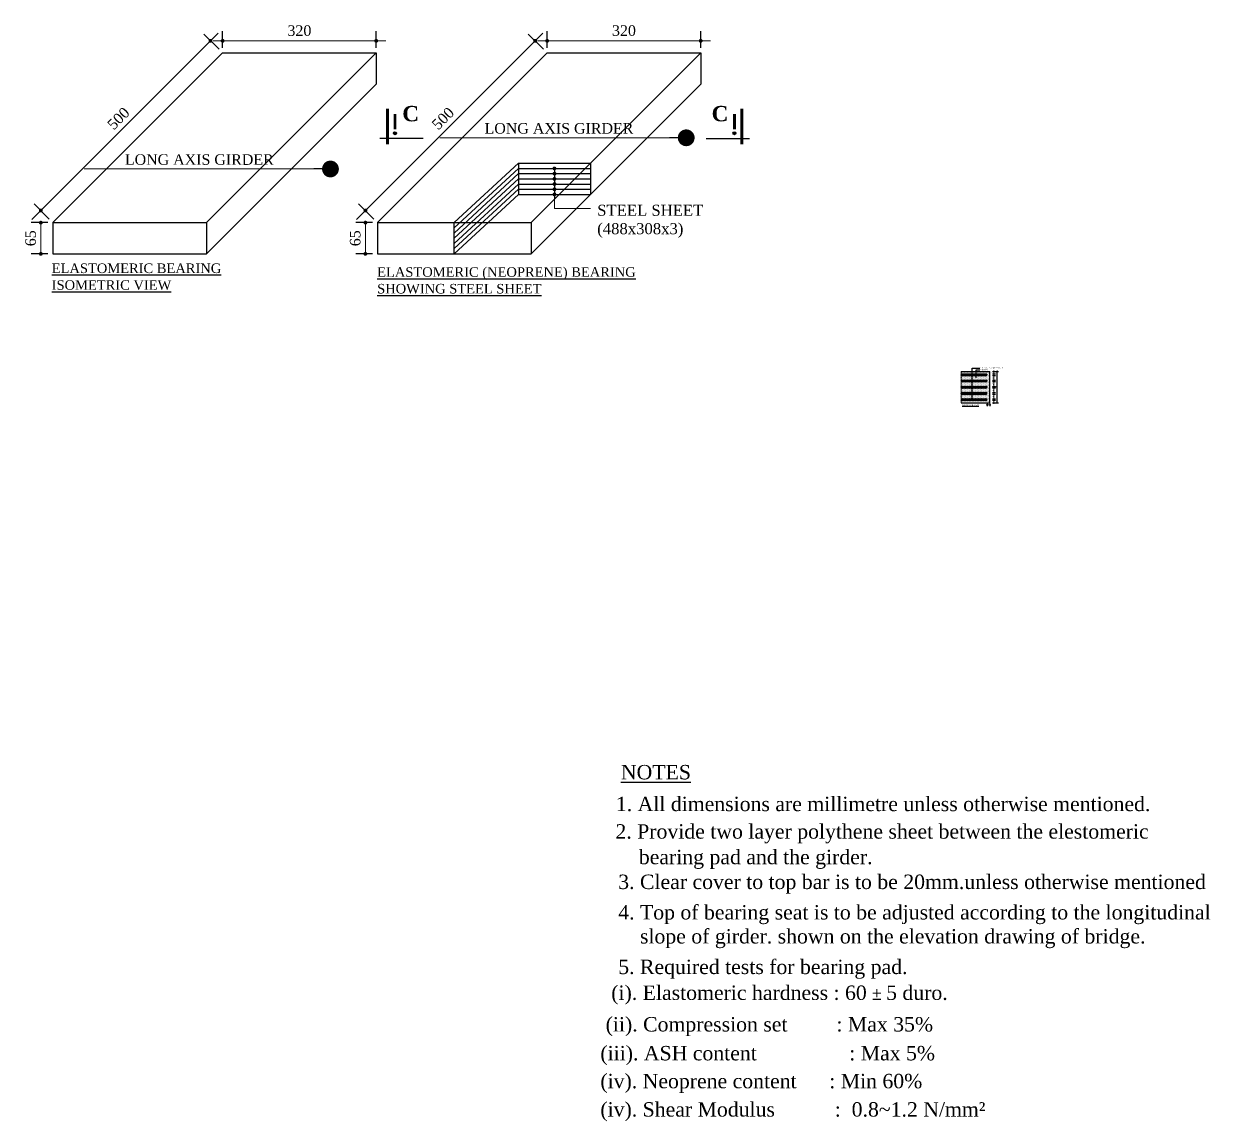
# Model space of a CAD drawing. Header units: millimetres. Extents: x -29779 to 80452, y -13100 to 39577.
# Drawn here: x -643 to 1830, y 12807 to 15093 of the extents above; entities that cross this region are included whole.
import ezdxf

# ---------------------------------------------------------------- set-up
doc = ezdxf.new("R2010")
doc.units = ezdxf.units.MM
doc.header["$LTSCALE"] = 3
for name, color, linetype in [('Bearing  peat', 11, 'Continuous'), ('dim', 4, 'Continuous'), ('Girder Line', 11, 'Continuous'), ('Hatching', 35, 'Continuous'), ('Pile', 11, 'Continuous'), ('Text', 7, 'Continuous')]:
    doc.layers.add(name, color=color, linetype=linetype)
doc.layers.add('Dimision', color=4, linetype='Continuous', lineweight=13)
doc.styles.get("Standard").update_dxf_attribs({"font": 'times.ttf'})
doc.dimstyles.new('Copy of ISO-90', dxfattribs={"dimtxt": 90, "dimasz": 0.7, "dimexe": 1, "dimexo": 60, "dimgap": 75, "dimtad": 1, "dimdec": 0, "dimlfac": -1, "dimzin": 1, "dimdsep": 46, "dimtxsty": 'Standard', "dimblk": 'DIM', "dimcen": 60, "dimclrd": 256, "dimclre": 256, "dimclrt": 256, "dimadec": 0, "dimazin": 0, "dimtfac": 1, "dimtdec": 0, "dimtix": 1, "dimtofl": 0, "dimtmove": 0, "dimatfit": 3, "dimldrblk": 'DOT', "dimfxl": 60, "dimfxlon": 1, "dimtolj": 1, "dimlwd": -1, "dimarcsym": 0})
doc.dimstyles.new('ISO-25', dxfattribs={"dimtxt": 15, "dimasz": 15, "dimexe": 20, "dimexo": 10.625, "dimgap": 15, "dimtad": 1, "dimdec": 1, "dimdsep": 46, "dimtxsty": 'Standard', "dimblk": 'DOT', "dimcen": 2.5, "dimclrd": 256, "dimclre": 256, "dimclrt": 256, "dimadec": 0, "dimazin": 0, "dimtfac": 1, "dimtdec": 1, "dimtix": 1, "dimtmove": 0, "dimatfit": 3, "dimldrblk": 'DOT', "dimfxl": 1, "dimlwd": -1, "dimarcsym": 0})

# ---------------------------------------------------------------- blocks, each defined once
blk = doc.blocks.new('_Dot')
at = {"color": 0, "linetype": 'ByBlock', "lineweight": -2}
blk.add_line((-0.5, 0), (-1, 0), dxfattribs=at)
at = {"color": 0, "linetype": 'ByBlock', "const_width": 0.5}
blk.add_lwpolyline([(-0.25, 0, 1), (0.25, 0, 1)], format="xyb", close=True, dxfattribs=at)
blk = doc.blocks.new('*D70')
at = {"layer": 'Defpoints', "color": 0, "linetype": 'Continuous', "transparency": 16777216}
for p in [(-581.9, 14678.7), (-607.1, 14613.7), (-581.9, 14613.7)]:
    blk.add_point(p, dxfattribs=at)
at = {"layer": 'Dimision', "linetype": 'Continuous', "lineweight": -2, "transparency": 16777216}
for p, q in [((-592.5, 14678.7), (-627.1, 14678.7)), ((-592.5, 14613.7), (-627.1, 14613.7))]:
    blk.add_line(p, q, dxfattribs=at)
at = {"layer": 'Dimision', "linetype": 'Continuous', "transparency": 16777216}
blk.add_line((-607.1, 14670.7), (-607.1, 14621.7), dxfattribs=at)
at = {"layer": 'Dimision', "linetype": 'Continuous', "transparency": 16777216, "xscale": 8, "yscale": 8, "zscale": 8}
for p, rotation in [((-607.1, 14678.7), 90), ((-607.1, 14613.7), 270)]:
    blk.add_blockref('_Dot', p, dxfattribs=dict(at, rotation=rotation))
at = {"layer": 'Dimision', "linetype": 'Continuous', "lineweight": 0, "transparency": 16777216, "insert": (-628.3, 14646.2), "char_height": 22, "attachment_point": 5, "rotation": 90}
blk.add_mtext('65', dxfattribs=at)
blk = doc.blocks.new('*D71')
at = {"layer": 'Defpoints', "color": 0, "linetype": 'Continuous', "transparency": 16777216}
for p in [(-228.3, 15032.3), (-607.1, 14703.9), (-581.9, 14678.7)]:
    blk.add_point(p, dxfattribs=at)
at = {"layer": 'Dimision', "linetype": 'Continuous', "lineweight": -2, "transparency": 16777216}
for p, q in [((-235.8, 15039.8), (-267.7, 15071.6)), ((-589.4, 14686.2), (-621.2, 14718.1))]:
    blk.add_line(p, q, dxfattribs=at)
at = {"layer": 'Dimision', "linetype": 'Continuous', "transparency": 16777216}
blk.add_line((-259.2, 15051.8), (-601.4, 14709.6), dxfattribs=at)
at = {"layer": 'Dimision', "linetype": 'Continuous', "transparency": 16777216, "xscale": 8, "yscale": 8, "zscale": 8}
for p, rotation in [((-253.5, 15057.5), 45.00000000000025), ((-607.1, 14703.9), 225.0000000000002)]:
    blk.add_blockref('_Dot', p, dxfattribs=dict(at, rotation=rotation))
at = {"layer": 'Dimision', "linetype": 'Continuous', "lineweight": 0, "transparency": 16777216, "insert": (-445.3, 14895.7), "char_height": 22, "attachment_point": 5, "rotation": 45}
blk.add_mtext('500', dxfattribs=at)
blk = doc.blocks.new('*D72')
at = {"layer": 'Defpoints', "color": 0, "linetype": 'Continuous', "transparency": 16777216}
for p in [(91.7, 15057.5), (-228.3, 15032.3), (91.7, 15032.3)]:
    blk.add_point(p, dxfattribs=at)
at = {"layer": 'Dimision', "linetype": 'Continuous', "lineweight": -2, "transparency": 16777216}
for p, q in [((-228.3, 15042.9), (-228.3, 15077.5)), ((91.7, 15042.9), (91.7, 15077.5))]:
    blk.add_line(p, q, dxfattribs=at)
at = {"layer": 'Dimision', "linetype": 'Continuous', "transparency": 16777216}
blk.add_line((-220.3, 15057.5), (83.7, 15057.5), dxfattribs=at)
at = {"layer": 'Dimision', "linetype": 'Continuous', "transparency": 16777216, "xscale": 8, "yscale": 8, "zscale": 8, "rotation": 180}
blk.add_blockref('_Dot', (-228.3, 15057.5), dxfattribs=at)
at = {"layer": 'Dimision', "linetype": 'Continuous', "transparency": 16777216, "xscale": 8, "yscale": 8, "zscale": 8}
blk.add_blockref('_Dot', (91.7, 15057.5), dxfattribs=at)
at = {"layer": 'Dimision', "linetype": 'Continuous', "lineweight": 0, "transparency": 16777216, "insert": (-68.3, 15078.7), "char_height": 22, "attachment_point": 5}
blk.add_mtext('320', dxfattribs=at)
blk = doc.blocks.new('*D73')
at = {"layer": 'Defpoints', "color": 0, "linetype": 'Continuous', "transparency": 16777216}
for p in [(94.4, 14678.7), (69.2, 14613.7), (94.4, 14613.7)]:
    blk.add_point(p, dxfattribs=at)
at = {"layer": 'Dimision', "linetype": 'Continuous', "lineweight": -2, "transparency": 16777216}
for p, q in [((83.7, 14678.7), (49.2, 14678.7)), ((83.7, 14613.7), (49.2, 14613.7))]:
    blk.add_line(p, q, dxfattribs=at)
at = {"layer": 'Dimision', "linetype": 'Continuous', "transparency": 16777216}
blk.add_line((69.2, 14670.7), (69.2, 14621.7), dxfattribs=at)
at = {"layer": 'Dimision', "linetype": 'Continuous', "transparency": 16777216, "xscale": 8, "yscale": 8, "zscale": 8}
for p, rotation in [((69.2, 14678.7), 90), ((69.2, 14613.7), 270)]:
    blk.add_blockref('_Dot', p, dxfattribs=dict(at, rotation=rotation))
at = {"layer": 'Dimision', "linetype": 'Continuous', "lineweight": 0, "transparency": 16777216, "insert": (48, 14646.2), "char_height": 22, "attachment_point": 5, "rotation": 90}
blk.add_mtext('65', dxfattribs=at)
blk = doc.blocks.new('*D74')
at = {"layer": 'Defpoints', "color": 0, "linetype": 'Continuous', "transparency": 16777216}
for p in [(447.9, 15032.3), (69.2, 14703.9), (94.4, 14678.7)]:
    blk.add_point(p, dxfattribs=at)
at = {"layer": 'Dimision', "linetype": 'Continuous', "lineweight": -2, "transparency": 16777216}
for p, q in [((440.4, 15039.8), (408.6, 15071.6)), ((86.9, 14686.2), (55, 14718.1))]:
    blk.add_line(p, q, dxfattribs=at)
at = {"layer": 'Dimision', "linetype": 'Continuous', "transparency": 16777216}
blk.add_line((417.1, 15051.8), (74.8, 14709.6), dxfattribs=at)
at = {"layer": 'Dimision', "linetype": 'Continuous', "transparency": 16777216, "xscale": 8, "yscale": 8, "zscale": 8}
for p, rotation in [((422.7, 15057.5), 45.00000000000025), ((69.2, 14703.9), 225.0000000000002)]:
    blk.add_blockref('_Dot', p, dxfattribs=dict(at, rotation=rotation))
at = {"layer": 'Dimision', "linetype": 'Continuous', "lineweight": 0, "transparency": 16777216, "insert": (230.9, 14895.7), "char_height": 22, "attachment_point": 5, "rotation": 45}
blk.add_mtext('500', dxfattribs=at)
blk = doc.blocks.new('*D75')
at = {"layer": 'Defpoints', "color": 0, "linetype": 'Continuous', "transparency": 16777216}
for p in [(767.9, 15057.5), (447.9, 15032.3), (767.9, 15032.3)]:
    blk.add_point(p, dxfattribs=at)
at = {"layer": 'Dimision', "linetype": 'Continuous', "lineweight": -2, "transparency": 16777216}
for p, q in [((447.9, 15042.9), (447.9, 15077.5)), ((767.9, 15042.9), (767.9, 15077.5))]:
    blk.add_line(p, q, dxfattribs=at)
at = {"layer": 'Dimision', "linetype": 'Continuous', "transparency": 16777216}
blk.add_line((455.9, 15057.5), (759.9, 15057.5), dxfattribs=at)
at = {"layer": 'Dimision', "linetype": 'Continuous', "transparency": 16777216, "xscale": 8, "yscale": 8, "zscale": 8, "rotation": 180}
blk.add_blockref('_Dot', (447.9, 15057.5), dxfattribs=at)
at = {"layer": 'Dimision', "linetype": 'Continuous', "transparency": 16777216, "xscale": 8, "yscale": 8, "zscale": 8}
blk.add_blockref('_Dot', (767.9, 15057.5), dxfattribs=at)
at = {"layer": 'Dimision', "linetype": 'Continuous', "lineweight": 0, "transparency": 16777216, "insert": (607.9, 15078.7), "char_height": 22, "attachment_point": 5}
blk.add_mtext('320', dxfattribs=at)
blk = doc.blocks.new('DIM')
at = {"layer": 'dim'}
for p, q in [((0, -101.4), (0, 101.4)), ((-101.4, 0), (101.4, 0))]:
    blk.add_line(p, q, dxfattribs=at)
at = {"layer": 'dim', "const_width": 25.35}
blk.add_lwpolyline([(-12.68, 0, 1), (12.68, 0, 1)], format="xyb", close=True, dxfattribs=at)
blk = doc.blocks.new('*D76')
at = {"layer": 'Defpoints', "color": 0, "linetype": 'Continuous', "transparency": 16777216}
for p in [(1364.5, 14305), (1370.5, 14305), (1370.5, 14299.4)]:
    blk.add_point(p, dxfattribs=at)
at = {"layer": 'Dimision', "linetype": 'Continuous', "transparency": 16777216}
for p, q in [((1363.5, 14299.4), (1362.5, 14299.4)), ((1364.5, 14299.4), (1370.5, 14299.4)), ((1371.5, 14299.4), (1372.5, 14299.4))]:
    blk.add_line(p, q, dxfattribs=at)
at = {"layer": 'Dimision', "linetype": 'Continuous', "lineweight": -2, "transparency": 16777216}
for p, q in [((1364.5, 14302), (1364.5, 14296.4)), ((1370.5, 14302), (1370.5, 14296.4))]:
    blk.add_line(p, q, dxfattribs=at)
at = {"layer": 'Dimision', "linetype": 'Continuous', "transparency": 16777216}
blk.add_blockref('_Dot', (1364.5, 14299.4), dxfattribs=at)
at = {"layer": 'Dimision', "linetype": 'Continuous', "transparency": 16777216, "rotation": 180}
blk.add_blockref('_Dot', (1370.5, 14299.4), dxfattribs=at)
at = {"layer": 'Dimision', "linetype": 'Continuous', "transparency": 16777216, "insert": (1367.3, 14301.9), "char_height": 2, "attachment_point": 5}
blk.add_mtext('6', dxfattribs=at)
blk = doc.blocks.new('*D77')
at = {"layer": 'Defpoints', "color": 0, "linetype": 'Continuous', "transparency": 16777216}
for p in [(1370.5, 14308.6), (1370.5, 14303.6), (1378.8, 14308.6)]:
    blk.add_point(p, dxfattribs=at)
at = {"layer": 'Dimision', "linetype": 'Continuous', "lineweight": -2, "transparency": 16777216}
for p, q in [((1375.5, 14308.6), (1381.8, 14308.6)), ((1375.5, 14303.6), (1381.8, 14303.6))]:
    blk.add_line(p, q, dxfattribs=at)
at = {"layer": 'Dimision', "linetype": 'Continuous', "transparency": 16777216}
for p, q in [((1378.8, 14309.6), (1378.8, 14310.6)), ((1378.8, 14303.6), (1378.8, 14308.6)), ((1378.8, 14302.6), (1378.8, 14301.6))]:
    blk.add_line(p, q, dxfattribs=at)
for p, rotation in [((1378.8, 14308.6), 270), ((1378.8, 14303.6), 90)]:
    blk.add_blockref('_Dot', p, dxfattribs=dict(at, rotation=rotation))
at = {"layer": 'Dimision', "linetype": 'Continuous', "transparency": 16777216, "insert": (1376.5, 14306.2), "char_height": 2, "attachment_point": 5, "rotation": 90}
blk.add_mtext('5', dxfattribs=at)
blk = doc.blocks.new('*D78')
at = {"layer": 'Defpoints', "color": 0, "linetype": 'Continuous', "transparency": 16777216}
for p in [(1370.5, 14311.6), (1370.5, 14308.6), (1378.8, 14308.6)]:
    blk.add_point(p, dxfattribs=at)
at = {"layer": 'Dimision', "linetype": 'Continuous', "lineweight": -2, "transparency": 16777216}
for p, q in [((1375.5, 14311.6), (1381.8, 14311.6)), ((1375.5, 14308.6), (1381.8, 14308.6))]:
    blk.add_line(p, q, dxfattribs=at)
at = {"layer": 'Dimision', "linetype": 'Continuous', "transparency": 16777216}
for p, q in [((1378.8, 14312.6), (1378.8, 14313.6)), ((1378.8, 14311.6), (1378.8, 14308.6)), ((1378.8, 14307.6), (1378.8, 14306.6))]:
    blk.add_line(p, q, dxfattribs=at)
for p, rotation in [((1378.8, 14311.6), 270), ((1378.8, 14308.6), 90)]:
    blk.add_blockref('_Dot', p, dxfattribs=dict(at, rotation=rotation))
at = {"layer": 'Dimision', "linetype": 'Continuous', "transparency": 16777216, "insert": (1376.2, 14309.9), "char_height": 2, "attachment_point": 5, "rotation": 90}
blk.add_mtext('3', dxfattribs=at)
blk = doc.blocks.new('*D79')
at = {"layer": 'Defpoints', "color": 0, "linetype": 'Continuous', "transparency": 16777216}
for p in [(1370.5, 14324.6), (1370.5, 14321.6), (1378.8, 14321.6)]:
    blk.add_point(p, dxfattribs=at)
at = {"layer": 'Dimision', "linetype": 'Continuous', "lineweight": -2, "transparency": 16777216}
for p, q in [((1375.5, 14324.6), (1381.8, 14324.6)), ((1375.5, 14321.6), (1381.8, 14321.6))]:
    blk.add_line(p, q, dxfattribs=at)
at = {"layer": 'Dimision', "linetype": 'Continuous', "transparency": 16777216}
for p, q in [((1378.8, 14325.6), (1378.8, 14326.6)), ((1378.8, 14324.6), (1378.8, 14321.6)), ((1378.8, 14320.6), (1378.8, 14319.6))]:
    blk.add_line(p, q, dxfattribs=at)
for p, rotation in [((1378.8, 14324.6), 270), ((1378.8, 14321.6), 90)]:
    blk.add_blockref('_Dot', p, dxfattribs=dict(at, rotation=rotation))
at = {"layer": 'Dimision', "linetype": 'Continuous', "transparency": 16777216, "insert": (1375.9, 14323.4), "char_height": 2, "attachment_point": 5, "rotation": 90}
blk.add_mtext('3', dxfattribs=at)
blk = doc.blocks.new('*D80')
at = {"layer": 'Defpoints', "color": 0, "linetype": 'Continuous', "transparency": 16777216}
for p in [(1370.5, 14350.6), (1370.5, 14347.6), (1378.8, 14347.6)]:
    blk.add_point(p, dxfattribs=at)
at = {"layer": 'Dimision', "linetype": 'Continuous', "lineweight": -2, "transparency": 16777216}
for p, q in [((1375.5, 14350.6), (1381.8, 14350.6)), ((1375.5, 14347.6), (1381.8, 14347.6))]:
    blk.add_line(p, q, dxfattribs=at)
at = {"layer": 'Dimision', "linetype": 'Continuous', "transparency": 16777216}
for p, q in [((1378.8, 14351.6), (1378.8, 14352.6)), ((1378.8, 14350.6), (1378.8, 14347.6)), ((1378.8, 14346.6), (1378.8, 14345.6))]:
    blk.add_line(p, q, dxfattribs=at)
for p, rotation in [((1378.8, 14350.6), 270), ((1378.8, 14347.6), 90)]:
    blk.add_blockref('_Dot', p, dxfattribs=dict(at, rotation=rotation))
at = {"layer": 'Dimision', "linetype": 'Continuous', "transparency": 16777216, "insert": (1375.5, 14349.3), "char_height": 2, "attachment_point": 5, "rotation": 90}
blk.add_mtext('3', dxfattribs=at)
blk = doc.blocks.new('*D81')
at = {"layer": 'Defpoints', "color": 0, "linetype": 'Continuous', "transparency": 16777216}
for p in [(1370.5, 14337.6), (1370.5, 14334.6), (1378.8, 14334.6)]:
    blk.add_point(p, dxfattribs=at)
at = {"layer": 'Dimision', "linetype": 'Continuous', "transparency": 16777216}
for p, q in [((1378.8, 14338.6), (1378.8, 14339.6)), ((1378.8, 14337.6), (1378.8, 14334.6)), ((1378.8, 14333.6), (1378.8, 14332.6))]:
    blk.add_line(p, q, dxfattribs=at)
at = {"layer": 'Dimision', "linetype": 'Continuous', "lineweight": -2, "transparency": 16777216}
for p, q in [((1375.5, 14337.6), (1381.8, 14337.6)), ((1375.5, 14334.6), (1381.8, 14334.6))]:
    blk.add_line(p, q, dxfattribs=at)
at = {"layer": 'Dimision', "linetype": 'Continuous', "transparency": 16777216}
for p, rotation in [((1378.8, 14337.6), 270), ((1378.8, 14334.6), 90)]:
    blk.add_blockref('_Dot', p, dxfattribs=dict(at, rotation=rotation))
at = {"layer": 'Dimision', "linetype": 'Continuous', "transparency": 16777216, "insert": (1375.9, 14336.4), "char_height": 2, "attachment_point": 5, "rotation": 90}
blk.add_mtext('3', dxfattribs=at)
blk = doc.blocks.new('*D82')
at = {"layer": 'Defpoints', "color": 0, "linetype": 'Continuous', "transparency": 16777216}
for p in [(1375.5, 14321.6), (1378.8, 14321.6), (1375.5, 14311.6)]:
    blk.add_point(p, dxfattribs=at)
at = {"layer": 'Dimision', "linetype": 'Continuous', "transparency": 16777216}
for p, q in [((1378.8, 14322.6), (1378.8, 14323.6)), ((1378.8, 14311.6), (1378.8, 14321.6)), ((1378.8, 14310.6), (1378.8, 14309.6))]:
    blk.add_line(p, q, dxfattribs=at)
at = {"layer": 'Dimision', "linetype": 'Continuous', "lineweight": -2, "transparency": 16777216}
for p, q in [((1380.5, 14321.6), (1381.8, 14321.6)), ((1380.5, 14311.6), (1381.8, 14311.6))]:
    blk.add_line(p, q, dxfattribs=at)
at = {"layer": 'Dimision', "linetype": 'Continuous', "transparency": 16777216}
for p, rotation in [((1378.8, 14321.6), 270), ((1378.8, 14311.6), 90)]:
    blk.add_blockref('_Dot', p, dxfattribs=dict(at, rotation=rotation))
at = {"layer": 'Dimision', "linetype": 'Continuous', "transparency": 16777216, "insert": (1376.2, 14316.5), "char_height": 2, "attachment_point": 5, "rotation": 90}
blk.add_mtext('10', dxfattribs=at)
blk = doc.blocks.new('*D83')
at = {"layer": 'Defpoints', "color": 0, "linetype": 'Continuous', "transparency": 16777216}
for p in [(1375.5, 14334.6), (1375.5, 14324.6), (1378.8, 14334.6)]:
    blk.add_point(p, dxfattribs=at)
at = {"layer": 'Dimision', "linetype": 'Continuous', "transparency": 16777216}
for p, q in [((1378.8, 14335.6), (1378.8, 14336.6)), ((1378.8, 14324.6), (1378.8, 14334.6)), ((1378.8, 14323.6), (1378.8, 14322.6))]:
    blk.add_line(p, q, dxfattribs=at)
at = {"layer": 'Dimision', "linetype": 'Continuous', "lineweight": -2, "transparency": 16777216}
for p, q in [((1380.5, 14334.6), (1381.8, 14334.6)), ((1380.5, 14324.6), (1381.8, 14324.6))]:
    blk.add_line(p, q, dxfattribs=at)
at = {"layer": 'Dimision', "linetype": 'Continuous', "transparency": 16777216}
for p, rotation in [((1378.8, 14334.6), 270), ((1378.8, 14324.6), 90)]:
    blk.add_blockref('_Dot', p, dxfattribs=dict(at, rotation=rotation))
at = {"layer": 'Dimision', "linetype": 'Continuous', "transparency": 16777216, "insert": (1376.2, 14329.5), "char_height": 2, "attachment_point": 5, "rotation": 90}
blk.add_mtext('10', dxfattribs=at)
blk = doc.blocks.new('*D84')
at = {"layer": 'Defpoints', "color": 0, "linetype": 'Continuous', "transparency": 16777216}
for p in [(1375.5, 14347.6), (1378.8, 14347.6), (1375.5, 14337.6)]:
    blk.add_point(p, dxfattribs=at)
at = {"layer": 'Dimision', "linetype": 'Continuous', "transparency": 16777216}
for p, q in [((1378.8, 14348.6), (1378.8, 14349.6)), ((1378.8, 14337.6), (1378.8, 14347.6)), ((1378.8, 14336.6), (1378.8, 14335.6))]:
    blk.add_line(p, q, dxfattribs=at)
at = {"layer": 'Dimision', "linetype": 'Continuous', "lineweight": -2, "transparency": 16777216}
for p, q in [((1380.5, 14347.6), (1381.8, 14347.6)), ((1380.5, 14337.6), (1381.8, 14337.6))]:
    blk.add_line(p, q, dxfattribs=at)
at = {"layer": 'Dimision', "linetype": 'Continuous', "transparency": 16777216}
for p, rotation in [((1378.8, 14347.6), 270), ((1378.8, 14337.6), 90)]:
    blk.add_blockref('_Dot', p, dxfattribs=dict(at, rotation=rotation))
at = {"layer": 'Dimision', "linetype": 'Continuous', "transparency": 16777216, "insert": (1376.2, 14342.5), "char_height": 2, "attachment_point": 5, "rotation": 90}
blk.add_mtext('10', dxfattribs=at)
blk = doc.blocks.new('*D85')
at = {"layer": 'Defpoints', "color": 0, "linetype": 'Continuous', "transparency": 16777216}
for p in [(1370.6, 14368.6), (1370.5, 14363.6), (1378.8, 14363.6)]:
    blk.add_point(p, dxfattribs=at)
at = {"layer": 'Dimision', "linetype": 'Continuous', "lineweight": -2, "transparency": 16777216}
for p, q in [((1375.6, 14368.6), (1381.8, 14368.6)), ((1375.5, 14363.6), (1381.8, 14363.6))]:
    blk.add_line(p, q, dxfattribs=at)
at = {"layer": 'Dimision', "linetype": 'Continuous', "transparency": 16777216}
for p, q in [((1378.8, 14369.6), (1378.8, 14370.6)), ((1378.8, 14368.6), (1378.8, 14363.6)), ((1378.8, 14362.6), (1378.8, 14361.6))]:
    blk.add_line(p, q, dxfattribs=at)
for p, rotation in [((1378.8, 14368.6), 270), ((1378.8, 14363.6), 90)]:
    blk.add_blockref('_Dot', p, dxfattribs=dict(at, rotation=rotation))
at = {"layer": 'Dimision', "linetype": 'Continuous', "transparency": 16777216, "insert": (1375.3, 14366.4), "char_height": 2, "attachment_point": 5, "rotation": 90}
blk.add_mtext('5', dxfattribs=at)
blk = doc.blocks.new('*D86')
at = {"layer": 'Defpoints', "color": 0, "linetype": 'Continuous', "transparency": 16777216}
for p in [(1370.5, 14363.6), (1370.5, 14360.6), (1378.8, 14360.6)]:
    blk.add_point(p, dxfattribs=at)
at = {"layer": 'Dimision', "linetype": 'Continuous', "transparency": 16777216}
for p, q in [((1378.8, 14364.6), (1378.8, 14365.6)), ((1378.8, 14363.6), (1378.8, 14360.6)), ((1378.8, 14359.6), (1378.8, 14358.6))]:
    blk.add_line(p, q, dxfattribs=at)
at = {"layer": 'Dimision', "linetype": 'Continuous', "lineweight": -2, "transparency": 16777216}
for p, q in [((1375.5, 14363.6), (1381.8, 14363.6)), ((1375.5, 14360.6), (1381.8, 14360.6))]:
    blk.add_line(p, q, dxfattribs=at)
at = {"layer": 'Dimision', "linetype": 'Continuous', "transparency": 16777216}
for p, rotation in [((1378.8, 14363.6), 270), ((1378.8, 14360.6), 90)]:
    blk.add_blockref('_Dot', p, dxfattribs=dict(at, rotation=rotation))
at = {"layer": 'Dimision', "linetype": 'Continuous', "transparency": 16777216, "insert": (1375.5, 14362.3), "char_height": 2, "attachment_point": 5, "rotation": 90}
blk.add_mtext('3', dxfattribs=at)
blk = doc.blocks.new('*D87')
at = {"layer": 'Defpoints', "color": 0, "linetype": 'Continuous', "transparency": 16777216}
for p in [(1375.5, 14360.6), (1375.5, 14350.6), (1378.8, 14360.6)]:
    blk.add_point(p, dxfattribs=at)
at = {"layer": 'Dimision', "linetype": 'Continuous', "transparency": 16777216}
for p, q in [((1378.8, 14361.6), (1378.8, 14362.6)), ((1378.8, 14350.6), (1378.8, 14360.6)), ((1378.8, 14349.6), (1378.8, 14348.6))]:
    blk.add_line(p, q, dxfattribs=at)
at = {"layer": 'Dimision', "linetype": 'Continuous', "lineweight": -2, "transparency": 16777216}
for p, q in [((1380.5, 14360.6), (1381.8, 14360.6)), ((1380.5, 14350.6), (1381.8, 14350.6))]:
    blk.add_line(p, q, dxfattribs=at)
at = {"layer": 'Dimision', "linetype": 'Continuous', "transparency": 16777216}
for p, rotation in [((1378.8, 14360.6), 270), ((1378.8, 14350.6), 90)]:
    blk.add_blockref('_Dot', p, dxfattribs=dict(at, rotation=rotation))
at = {"layer": 'Dimision', "linetype": 'Continuous', "transparency": 16777216, "insert": (1376.2, 14355.5), "char_height": 2, "attachment_point": 5, "rotation": 90}
blk.add_mtext('10', dxfattribs=at)

msp = doc.modelspace()

# ---------------------------------------------------------------- hatches: boundary and pattern name
at = {"layer": 'Hatching', "linetype": 'Continuous'}
h = msp.add_hatch(dxfattribs=at)
h.set_pattern_fill('DOTS', color=256, style=0)
h.set_pattern_definition([(0, (7156.2026, 10579.4209), (0.79375, 1.5875), [0, -1.5875])])
h.paths.add_polyline_path([(1362.99, 14350.63, -1), (1362.99, 14347.63), (1310.49, 14347.63), (1310.49, 14337.63), (1362.99, 14337.63, -1), (1362.99, 14334.63), (1310.49, 14334.63), (1310.49, 14324.7), (1362.99, 14324.7, -1), (1362.99, 14321.7), (1310.49, 14321.7), (1310.49, 14317.47), (1311.12, 14317.47), (1309.87, 14316.11), (1310.49, 14316.11), (1310.49, 14311.63), (1362.99, 14311.63, -1), (1362.99, 14308.63), (1310.49, 14308.63), (1310.49, 14303.63), (1370.49, 14303.63), (1370.49, 14368.63), (1310.49, 14368.63), (1310.49, 14363.63), (1362.99, 14363.63, -1), (1362.99, 14360.63), (1310.49, 14360.63), (1310.49, 14356.18), (1311.12, 14356.18), (1309.87, 14354.81), (1310.49, 14354.81), (1310.49, 14350.63)])
h = msp.add_hatch(dxfattribs=at)
h.set_pattern_fill('LINE', color=256, scale=0.23, angle=60, style=0)
h.set_pattern_definition([(60, (7156.2026, 10579.4209), (-0.63241505, 0.365125), [])])
h.paths.add_polyline_path([(1362.99, 14360.63, 1), (1362.99, 14363.63), (1310.49, 14363.63), (1310.49, 14360.63)])
h = msp.add_hatch(dxfattribs=at)
h.set_pattern_fill('LINE', color=256, scale=0.23, angle=60, style=0)
h.set_pattern_definition([(60, (7156.2026, 10566.4209), (-0.63241505, 0.365125), [])])
h.paths.add_polyline_path([(1362.99, 14347.63, 1), (1362.99, 14350.63), (1310.49, 14350.63), (1310.49, 14347.63)])
h = msp.add_hatch(dxfattribs=at)
h.set_pattern_fill('LINE', color=256, scale=0.23, angle=60, style=0)
h.set_pattern_definition([(60, (7156.2026, 10553.4209), (-0.63241505, 0.365125), [])])
h.paths.add_polyline_path([(1362.99, 14334.63, 1), (1362.99, 14337.63), (1310.49, 14337.63), (1310.49, 14334.63)])
h = msp.add_hatch(dxfattribs=at)
h.set_pattern_fill('LINE', color=256, scale=0.23, angle=60, style=0)
h.set_pattern_definition([(60, (7156.2026, 10540.4932), (-0.63241505, 0.365125), [])])
h.paths.add_polyline_path([(1362.99, 14321.7, 1), (1362.99, 14324.7), (1310.49, 14324.7), (1310.49, 14321.7)])
h = msp.add_hatch(dxfattribs=at)
h.set_pattern_fill('LINE', color=256, scale=0.23, angle=60, style=0)
h.set_pattern_definition([(60, (7156.2026, 10527.4209), (-0.63241505, 0.365125), [])])
h.paths.add_polyline_path([(1362.99, 14308.63, 1), (1362.99, 14311.63), (1310.49, 14311.63), (1310.49, 14308.63)])
at = {"layer": 'Pile', "ltscale": 5}
h = msp.add_hatch(color=5, dxfattribs=at)
h.set_gradient(color1=(0, 0, 255), one_color=1, tint=1, name='CYLINDER')
h.paths.add_polyline_path([(127.76, 14864.87, 1), (133.83, 14864.87, 1)])
h = msp.add_hatch(color=5, dxfattribs=at)
h.set_gradient(color1=(0, 0, 255), one_color=1, tint=1, name='CYLINDER')
h.paths.add_polyline_path([(841.12, 14864.87, -1), (835.05, 14864.87, -1)])

# ---------------------------------------------------------------- linework, layer by layer
at = {"layer": 'Bearing  peat', "linetype": 'Continuous', "ltscale": 3}
for p, q in [((-581.88, 14678.72), (-228.33, 15032.28)), ((-261.88, 14678.72), (91.67, 15032.28)), ((-228.33, 15032.28), (91.67, 15032.28)), ((91.67, 15032.28), (91.67, 14967.28)), ((94.36, 14678.72), (447.92, 15032.28)), ((414.36, 14678.72), (767.92, 15032.28)), ((447.92, 15032.28), (767.92, 15032.28)), ((767.92, 15032.28), (767.92, 14967.28)), ((-261.88, 14613.72), (91.67, 14967.28)), ((414.36, 14613.72), (767.92, 14967.28)), ((254.36, 14678.72), (388.11, 14802.47)), ((254.36, 14667.89), (388.11, 14791.63)), ((388.11, 14802.63), (538.11, 14802.63)), ((388.11, 14802.47), (388.11, 14737.47)), ((388.11, 14791.63), (538.11, 14791.63)), ((538.11, 14802.47), (538.11, 14737.47)), ((254.36, 14657.06), (388.11, 14780.8)), ((254.36, 14646.22), (388.11, 14769.97)), ((388.11, 14780.8), (538.11, 14780.8)), ((388.11, 14769.97), (538.11, 14769.97)), ((254.36, 14635.39), (388.11, 14759.13)), ((254.36, 14624.56), (388.11, 14748.3)), ((254.36, 14613.72), (388.11, 14737.47)), ((388.11, 14759.13), (538.11, 14759.13)), ((388.11, 14748.3), (538.11, 14748.3)), ((388.11, 14737.47), (538.11, 14737.47)), ((-581.88, 14678.72), (-261.88, 14678.72)), ((-581.88, 14678.72), (-581.88, 14613.72)), ((-261.88, 14678.72), (-261.88, 14613.72)), ((94.36, 14678.72), (414.36, 14678.72)), ((94.36, 14678.72), (94.36, 14613.72)), ((254.36, 14613.72), (254.36, 14678.72)), ((414.36, 14678.72), (414.36, 14613.72)), ((-581.88, 14613.72), (-261.88, 14613.72)), ((94.36, 14613.72), (414.36, 14613.72)), ((1310.49, 14368.63), (1370.49, 14368.63)), ((1370.49, 14303.63), (1370.49, 14368.63)), ((1310.49, 14303.63), (1370.49, 14303.63))]:
    msp.add_line(p, q, dxfattribs=at)
at = {"layer": 'Dimision', "linetype": 'Continuous', "lineweight": 0}
for p, q in [((-253.53, 15057.49), (-237.42, 15073.48)), ((-228.33, 15057.49), (-248.33, 15057.49)), ((91.67, 15057.49), (111.67, 15057.49)), ((422.71, 15057.49), (438.82, 15073.48)), ((447.92, 15057.49), (427.92, 15057.49)), ((767.92, 15057.49), (787.92, 15057.49)), ((-607.09, 14703.93), (-625.78, 14685.27)), ((69.16, 14703.93), (50.46, 14685.27))]:
    msp.add_line(p, q, dxfattribs=at)
at = {"layer": 'Dimision', "linetype": 'Continuous', "ltscale": 3}
for p, q in [((1310.49, 14356.18), (1310.49, 14368.63)), ((1311.12, 14356.18), (1309.87, 14354.81)), ((1309.87, 14354.81), (1310.49, 14354.81)), ((1310.49, 14356.18), (1311.12, 14356.18)), ((1310.49, 14337.07), (1310.49, 14354.81)), ((1311.12, 14337.07), (1309.87, 14335.7)), ((1309.87, 14335.7), (1310.49, 14335.7)), ((1311.12, 14317.47), (1309.87, 14316.11)), ((1309.87, 14316.11), (1310.49, 14316.11)), ((1310.49, 14337.07), (1311.12, 14337.07)), ((1310.49, 14317.47), (1310.49, 14335.7)), ((1310.49, 14317.47), (1311.12, 14317.47)), ((1310.49, 14303.63), (1310.49, 14316.11))]:
    msp.add_line(p, q, dxfattribs=at)
at = {"layer": 'Dimision', "linetype": 'Continuous'}
for p, q in [((1385.48, 14368.75), (1385.48, 14370.76)), ((1385.48, 14303.63), (1385.48, 14301.62))]:
    msp.add_line(p, q, dxfattribs=at)
at = {"layer": 'Girder Line', "linetype": 'Continuous', "ltscale": 3}
for p, q in [((1310.49, 14363.63), (1362.99, 14363.63)), ((1310.49, 14360.63), (1362.99, 14360.63)), ((1310.49, 14350.63), (1362.99, 14350.63)), ((1310.49, 14347.63), (1362.99, 14347.63)), ((1310.49, 14337.63), (1362.99, 14337.63)), ((1310.49, 14334.63), (1362.99, 14334.63)), ((1310.49, 14324.7), (1362.99, 14324.7)), ((1310.49, 14321.7), (1362.99, 14321.7)), ((1310.49, 14311.63), (1362.99, 14311.63)), ((1310.49, 14308.63), (1362.99, 14308.63))]:
    msp.add_line(p, q, dxfattribs=at)
for centre in [(1362.99, 14362.13), (1362.99, 14349.13), (1362.99, 14336.13), (1362.99, 14323.2), (1362.99, 14310.13)]:
    msp.add_arc(centre, 1.5, 270, 90, dxfattribs=at)
at = {"layer": 'Pile', "ltscale": 5}
for p, q in [((189.41, 14853.72), (99.14, 14853.72)), ((779.46, 14853.72), (869.74, 14853.72))]:
    msp.add_line(p, q, dxfattribs=at)
at = {"layer": 'Pile', "ltscale": 5, "const_width": 6.08}
for points in [[(115.14, 14841.54), (115.14, 14916.14)], [(130.79, 14873.37), (130.79, 14905.21)], [(838.08, 14873.37), (838.08, 14905.21)], [(853.74, 14841.54), (853.74, 14916.14)]]:
    msp.add_lwpolyline(points, dxfattribs=at)
at = {"layer": 'Pile', "ltscale": 5}
for centre in [(130.79, 14864.87), (838.08, 14864.87)]:
    msp.add_circle(centre, 3.04, dxfattribs=at)
at = {"layer": 'Text', "linetype": 'Continuous'}
for p, q in [((1333.6, 14375.87), (1349.36, 14375.87)), ((1341.62, 14372.01), (1349.47, 14372.01))]:
    msp.add_line(p, q, dxfattribs=at)

# ---------------------------------------------------------------- texts
at = {"layer": 'Girder Line', "char_height": 22, "width": 634.4051, "attachment_point": 1}
for insert in [(317.47, 14886.17), (-431.94, 14821.17)]:
    msp.add_mtext('{\\fTimes New Roman|b0|i0|c0|p18;LONG AXIS GIRDER}', dxfattribs=dict(at, insert=insert))
at = {"layer": 'Text', "linetype": 'Continuous'}
for s, p in [('1. All dimensions are millimetre unless otherwise mentioned.', (591.02, 13452.75)), ('2. Provide two layer polythene sheet between the elestomeric ', (590.18, 13395.45)), ('bearing pad and the girder.', (638.91, 13342.21))]:
    msp.add_text(s, height=30, dxfattribs=at).set_placement(p)
at = {"layer": 'Text', "attachment_point": 1}
for s, insert, char_height, width in [('{\\fTimes New Roman|b1|i0|c0|p18;C}', (146.07, 14921.87), 32, 881.3714), ('{\\fTimes New Roman|b1|i0|c0|p18;C}', (790.56, 14921.87), 32, 881.3714), ('\\pt25.001,600.001;STEEL SHEET\\P(488x308x3)', (552.22, 14716.01), 23, 634.4051), ('{\\fTimes New Roman|b0|i0|c0|p18;\\LELASTOMERIC BEARING}', (-584.42, 14593.73), 20, 691.0118), ('{\\fTimes New Roman|b0|i0|c0|p18;\\LELASTOMERIC (NEOPRENE) BEARING}', (93.66, 14585.89), 20, 691.0118), ('{\\LISOMETRIC VIEW}', (-584.42, 14558.79), 20, 691.0118), ('{\\fTimes New Roman|b0|i0|c0|p18;\\LSHOWING STEEL SHEET}', (93.66, 14551.12), 20, 691.0118), ('{\\LNOTES}', (601.48, 13548.94), 30, 634.4051)]:
    msp.add_mtext(s, dxfattribs=dict(at, insert=insert, char_height=char_height, width=width))
at = {"layer": 'Text', "linetype": 'Continuous', "ltscale": 0.1, "char_height": 2.4, "width": 62.4048, "attachment_point": 1}
for s, insert in [('Elastomer', (1350.48, 14373.56)), ('Steel Sheet (Size 488 x 308 x 3)', (1350.71, 14377.31))]:
    msp.add_mtext(s, dxfattribs=dict(at, insert=insert))
at = {"layer": 'Text', "linetype": 'Continuous', "insert": (1312.84, 14300.57), "char_height": 3.5, "attachment_point": 1}
msp.add_mtext('{\\fTimes New Roman|b0|i0|c0|p18;\\LSECTION. C-C}', dxfattribs=at)
at = {"layer": 'Text', "linetype": 'Continuous', "char_height": 30, "attachment_point": 1}
for s, insert, width in [('3. Clear cover to top bar is to be 20mm.unless otherwise mentioned', (595.97, 13320.48), 1328.4828), ('4. Top of bearing seat is to be adjusted according to the longitudinal\\P    slope of girder. shown on the elevation drawing of bridge.      ', (595.97, 13257.05), 1385.3614), ('5. Required tests for bearing pad.', (595.97, 13143.34), 1269.6667), ('(i). Elastomeric hardness : 60 {\\fAngsana New|b0|i0|c0|p18;\\H0.875x;± }5 duro.', (581.51, 13089.48), 1269.6667), ('(ii). Compression set         : Max 35%', (569.8, 13023.72), 1269.6667), ('(iii). ASH content                 : Max 5%', (558.78, 12963.55), 1269.6667), ('(iv). Neoprene content      : Min 60%', (558.78, 12905.41), 1269.6667), ('(iv). Shear Modulus           :  0.8~1.2 N/mm²', (558.78, 12846.42), 1269.6667)]:
    msp.add_mtext(s, dxfattribs=dict(at, insert=insert, width=width))

# ---------------------------------------------------------------- dimensions: what is measured, and where the dimension line sits
at = {"layer": 'Dimision', "linetype": 'Continuous', "lineweight": 0}
for base, p1, p2, picture, middle in [((91.67, 15057.49), (-228.33, 15032.28), (91.67, 15032.28), '*D72', (-68.33, 15078.68)), ((767.92, 15057.49), (447.92, 15032.28), (767.92, 15032.28), '*D75', (607.92, 15078.68))]:
    dim = msp.add_linear_dim(base=base, p1=p1, p2=p2, dimstyle='ISO-25', override={"dimtxt": 22, "dimasz": 8, "dimgap": 10}, dxfattribs=at)
    dim.commit()
    dim.dimension.update_dxf_attribs({"geometry": picture, "text_midpoint": middle})
for p1, p2, picture, middle in [((-228.33, 15032.28), (-581.88, 14678.72), '*D71', (-445.29, 14895.69)), ((447.92, 15032.28), (94.36, 14678.72), '*D74', (230.95, 14895.69))]:
    dim = msp.add_aligned_dim(p1=p1, p2=p2, distance=-35.65, dimstyle='ISO-25', override={"dimtxt": 22, "dimasz": 8, "dimgap": 10}, dxfattribs=at)
    dim.commit()
    dim.dimension.update_dxf_attribs({"geometry": picture, "text_midpoint": middle})
for base, p1, p2, picture, middle in [((-607.09, 14613.72), (-581.88, 14678.72), (-581.88, 14613.72), '*D70', (-628.28, 14646.22)), ((69.16, 14613.72), (94.36, 14678.72), (94.36, 14613.72), '*D73', (47.96, 14646.22))]:
    dim = msp.add_linear_dim(base=base, p1=p1, p2=p2, angle=90, dimstyle='ISO-25', override={"dimtxt": 22, "dimasz": 8, "dimgap": 10}, dxfattribs=at)
    dim.commit()
    dim.dimension.update_dxf_attribs({"geometry": picture, "text_midpoint": middle})
at = {"layer": 'Dimision', "linetype": 'Continuous'}
for base, p1, p2, picture, middle in [((1378.8, 14363.63), (1370.64, 14368.63), (1370.5, 14363.63), '*D85', (1375.33, 14366.43)), ((1378.8, 14360.63), (1370.5, 14363.63), (1370.5, 14360.63), '*D86', (1375.47, 14362.27)), ((1378.8, 14347.63), (1370.5, 14350.63), (1370.5, 14347.63), '*D80', (1375.47, 14349.27)), ((1378.8, 14334.63), (1370.5, 14337.63), (1370.52, 14334.63), '*D81', (1375.92, 14336.39)), ((1378.8, 14360.63), (1375.5, 14350.63), (1375.5, 14360.63), '*D87', (1376.22, 14355.46)), ((1378.8, 14347.64), (1375.52, 14337.63), (1375.52, 14347.64), '*D84', (1376.23, 14342.47)), ((1378.8, 14321.63), (1370.5, 14324.63), (1370.52, 14321.63), '*D79', (1375.92, 14323.39)), ((1378.8, 14334.64), (1375.52, 14324.63), (1375.52, 14334.64), '*D83', (1376.23, 14329.47)), ((1378.8, 14321.63), (1375.52, 14311.63), (1375.52, 14321.63), '*D82', (1376.23, 14316.46)), ((1378.83, 14308.63), (1370.49, 14303.63), (1370.49, 14308.63), '*D77', (1376.51, 14306.23)), ((1378.8, 14308.63), (1370.52, 14311.63), (1370.5, 14308.63), '*D78', (1376.23, 14309.93))]:
    dim = msp.add_linear_dim(base=base, p1=p1, p2=p2, angle=90, dimstyle='ISO-25', override={"dimtxt": 2, "dimasz": 1, "dimexe": 3, "dimexo": 5, "dimtmove": 2}, dxfattribs=at)
    dim.commit()
    dim.dimension.update_dxf_attribs({"geometry": picture, "text_midpoint": middle, "dimtype": 160})
msp.add_linear_dim(base=(1385.48, 14368.63), p1=(1375.49, 14303.63), p2=(1375.64, 14368.63), angle=90, location=(1383.52, 14336.24), dimstyle='ISO-25', override={"dimtxt": 2, "dimasz": 1, "dimexe": 3, "dimexo": 5, "dimgap": 0, "dimtmove": 2}, dxfattribs=at).render()
dim = msp.add_linear_dim(base=(1370.49, 14299.43), p1=(1364.49, 14305.04), p2=(1370.49, 14305.04), dimstyle='ISO-25', override={"dimtxt": 2, "dimasz": 1, "dimexe": 3, "dimexo": 3, "dimtmove": 2}, dxfattribs=at)
dim.commit()
dim.dimension.update_dxf_attribs({"geometry": '*D76', "text_midpoint": (1367.32, 14301.88), "dimtype": 160})

# ---------------------------------------------------------------- leaders
at = {"layer": 'Dimision', "linetype": 'Continuous', "ltscale": 0.1}
for points, dimstyle, override in [([(737.63, 14855.5), (224.26, 14855.5)], 'ISO-25', {"dimasz": 35, "dimgap": 15, "dimtad": 0}), ([(-3.61, 14790.5), (-516.98, 14790.5)], 'ISO-25', {"dimasz": 35, "dimgap": 15, "dimtad": 0}), ([(463.11, 14791.63), (463.11, 14707.89), (538.06, 14707.89)], 'Copy of ISO-90', {"dimasz": 8, "dimgap": 75, "dimtad": 0}), ([(463.11, 14780.8), (463.11, 14707.89), (538.06, 14707.89)], 'Copy of ISO-90', {"dimasz": 8, "dimtad": 0}), ([(463.11, 14769.97), (463.11, 14707.89)], 'Copy of ISO-90', {"dimasz": 8, "dimtad": 0}), ([(463.11, 14759.13), (463.11, 14707.89), (538.06, 14707.89)], 'Copy of ISO-90', {"dimasz": 8, "dimtad": 0}), ([(463.11, 14748.3), (463.11, 14707.89), (538.06, 14707.89)], 'Copy of ISO-90', {"dimasz": 8, "dimtad": 0}), ([(463.11, 14737.47), (463.11, 14707.89), (538.06, 14707.89)], 'Copy of ISO-90', {"dimasz": 8, "dimtad": 0})]:
    msp.add_leader(points, dimstyle=dimstyle, override=override, dxfattribs=at)
at = {"layer": 'Text', "linetype": 'Continuous'}
for points, override in [([(1333.6, 14337.67), (1333.6, 14375.87)], {"dimasz": 3, "dimtad": 0}), ([(1333.6, 14350.63), (1333.6, 14375.87)], {"dimasz": 3, "dimtad": 0}), ([(1333.6, 14363.63), (1333.6, 14375.87), (1349.36, 14375.87)], {"dimasz": 3, "dimtad": 0}), ([(1341.62, 14355.66), (1341.62, 14372.01)], {"dimasz": 1.25, "dimtad": 0}), ([(1333.6, 14324.7), (1333.6, 14350.63)], {"dimasz": 3, "dimtad": 0}), ([(1333.6, 14311.63), (1333.6, 14332.63)], {"dimasz": 3, "dimtad": 0})]:
    msp.add_leader(points, dimstyle='ISO-25', override=override, dxfattribs=at)

doc.saveas('drawing.dxf')
